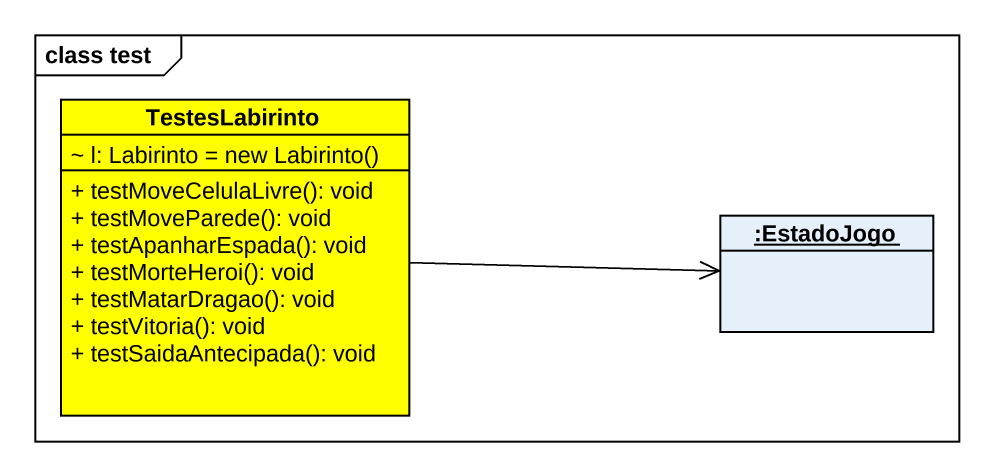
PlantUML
@startuml
mainframe class test
hide circle
hide empty members
skinparam classAttributeIconSize 0
class TestesLabirinto #FFFF00 {
  {field} ~ l: Labirinto = new Labirinto()
  + testMoveCelulaLivre(): void
  + testMoveParede(): void
  + testApanharEspada(): void
  + testMorteHeroi(): void
  + testMatarDragao(): void
  + testVitoria(): void
  + testSaidaAntecipada(): void
}
object ":EstadoJogo" as EstadoJogo
TestesLabirinto -right-> EstadoJogo
@enduml
